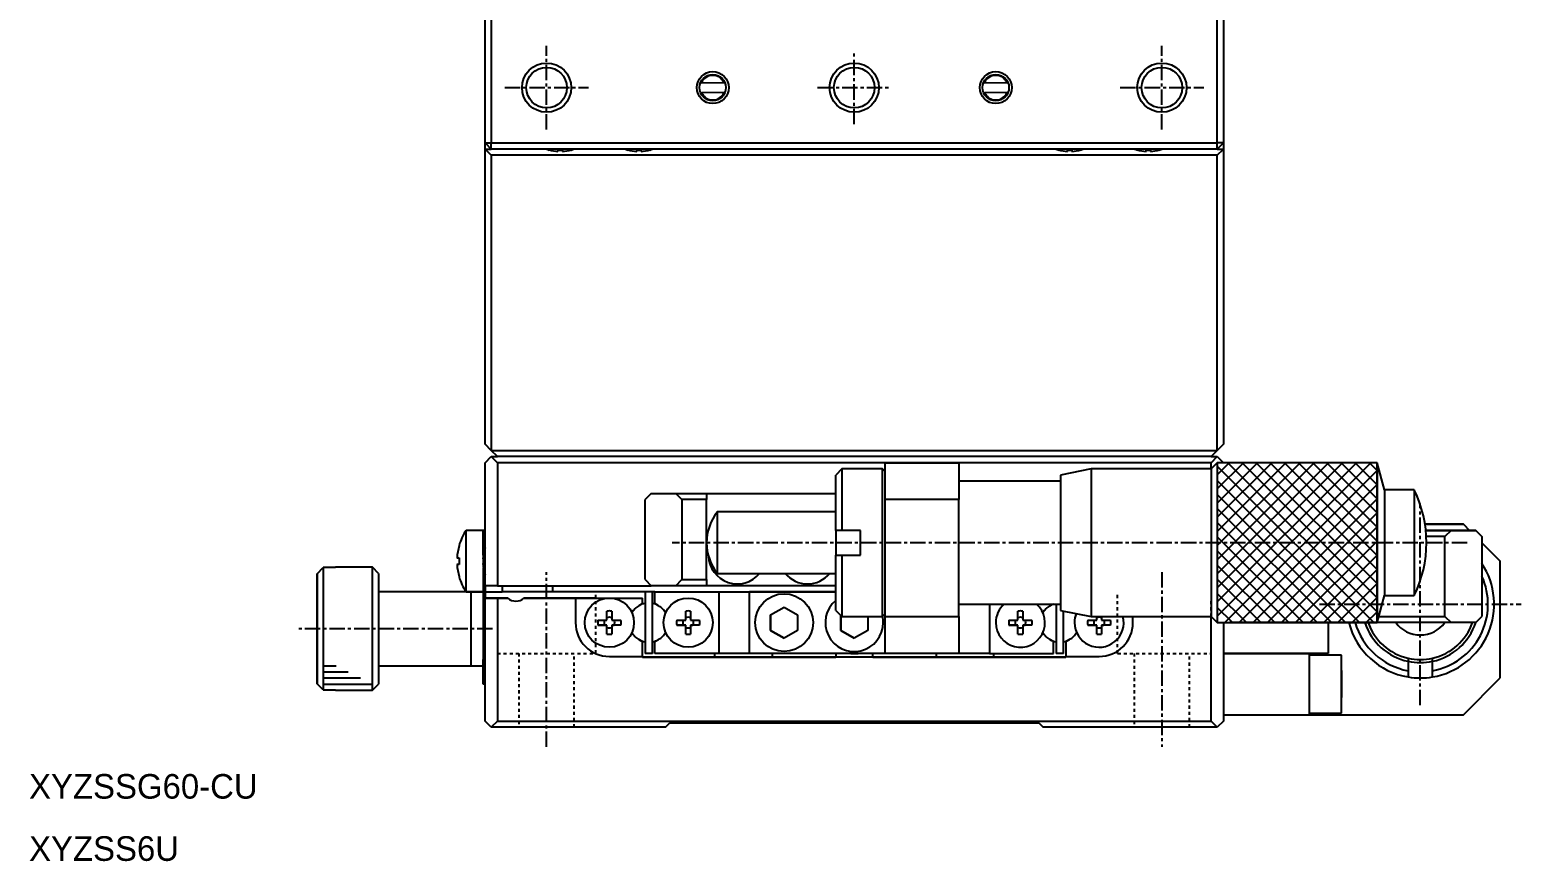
# Model space of a CAD drawing. Extents: x 61 to 317, y 68 to 332.
# Drawn here: x 61.4 to 182.6, y 67.8 to 135.4 of the extents above; entities that cross this region are included whole.
import ezdxf

# ---------------------------------------------------------------- set-up
doc = ezdxf.new("R2010")
doc.units = 0
doc.linetypes.add('CENTER', pattern=[2, 1.25, -0.25, 0.25, -0.25])
doc.linetypes.add('DOT', pattern=[0.5, 0.25, -0.25])
doc.layers.get('0').update_dxf_attribs({"linetype": 'CONTINUOUS'})
doc.layers.add('CENTER', color=1, linetype='CENTER')

msp = doc.modelspace()

# ---------------------------------------------------------------- linework, layer by layer
at = {"color": 7, "linetype": 'CONTINUOUS'}
for p, q in [((98.39, 126.15), (98.39, 185.15)), ((98.89, 185.15), (98.89, 126.15)), ((157.89, 126.15), (157.89, 185.15)), ((158.39, 185.15), (158.39, 126.15)), ((115.97, 131.04), (115.88, 131.04)), ((115.89, 131.04), (117.88, 131.06)), ((115.97, 131.04), (117.8, 131.06)), ((117.88, 131.06), (117.8, 131.06)), ((138.97, 131.04), (138.88, 131.04)), ((138.89, 131.04), (140.88, 131.06)), ((138.97, 131.04), (140.8, 131.06)), ((140.88, 131.06), (140.8, 131.06)), ((115.89, 130.24), (115.97, 130.24)), ((117.81, 130.26), (115.97, 130.24)), ((117.81, 130.26), (117.89, 130.26)), ((138.89, 130.24), (138.97, 130.24)), ((140.81, 130.26), (138.97, 130.24)), ((140.81, 130.26), (140.89, 130.26)), ((98.39, 125.65), (98.39, 126.15)), ((98.39, 126.15), (98.89, 125.65)), ((98.39, 126.15), (98.89, 126.15)), ((98.89, 126.15), (157.89, 126.15)), ((98.89, 125.65), (98.89, 126.15)), ((157.89, 125.65), (158.39, 126.15)), ((157.89, 125.65), (157.89, 126.15)), ((158.39, 126.15), (157.89, 126.15)), ((158.39, 126.15), (158.39, 125.65)), ((98.39, 101.65), (98.39, 125.65)), ((98.39, 125.65), (98.89, 125.65)), ((98.39, 125.65), (98.89, 125.15)), ((157.89, 125.65), (98.89, 125.65)), ((157.89, 125.15), (98.89, 125.15)), ((98.89, 125.15), (98.89, 101.15)), ((103.6, 125.58), (103.6, 125.58)), ((104.31, 125.46), (104.31, 125.58)), ((104.67, 125.58), (104.67, 125.46)), ((105.37, 125.58), (105.38, 125.58)), ((110, 125.58), (110, 125.58)), ((110.71, 125.46), (110.71, 125.58)), ((111.07, 125.58), (111.07, 125.46)), ((111.77, 125.58), (111.78, 125.58)), ((145, 125.58), (145, 125.58)), ((145.71, 125.46), (145.71, 125.58)), ((146.07, 125.58), (146.07, 125.46)), ((146.77, 125.58), (146.78, 125.58)), ((151.4, 125.58), (151.4, 125.58)), ((152.11, 125.46), (152.11, 125.58)), ((152.47, 125.58), (152.47, 125.46)), ((153.17, 125.58), (153.18, 125.58)), ((157.89, 125.15), (158.39, 125.65)), ((157.89, 125.65), (158.39, 125.65)), ((157.89, 101.15), (157.89, 125.15)), ((158.39, 125.65), (158.39, 101.65)), ((98.89, 101.15), (98.39, 101.65)), ((98.39, 100.15), (98.89, 100.65)), ((98.89, 101.15), (157.89, 101.15)), ((99.39, 100.65), (98.89, 101.15)), ((98.89, 100.65), (99.39, 100.65)), ((98.89, 100.65), (99.39, 100.15)), ((157.39, 100.65), (99.39, 100.65)), ((157.89, 101.15), (157.39, 100.65)), ((157.39, 100.65), (157.89, 100.65)), ((157.39, 100.15), (157.89, 100.65)), ((158.39, 101.65), (157.89, 101.15)), ((157.89, 100.65), (158.39, 100.15)), ((98.39, 90.15), (98.39, 100.15)), ((130.89, 100.15), (99.39, 100.15)), ((99.39, 100.15), (99.39, 90.15)), ((127.39, 99.65), (126.89, 99.15)), ((130.69, 99.65), (127.39, 99.65)), ((127.39, 99.65), (127.39, 94.65)), ((130.69, 93.65), (130.69, 99.65)), ((130.89, 99.45), (130.69, 99.65)), ((136.89, 100.15), (130.89, 100.15)), ((130.89, 100.15), (136.89, 100.15)), ((130.89, 97.15), (130.89, 100.15)), ((157.39, 100.15), (136.89, 100.15)), ((136.89, 100.15), (136.89, 97.15)), ((147.64, 99.65), (145.14, 99.15)), ((157.39, 99.65), (147.64, 99.65)), ((147.64, 99.65), (147.64, 87.65)), ((157.89, 100.15), (157.39, 99.65)), ((157.39, 99.65), (157.39, 100.15)), ((157.39, 99.65), (157.39, 87.65)), ((170.89, 100.15), (157.89, 100.15)), ((157.89, 100.15), (157.89, 87.15)), ((170.89, 100.15), (157.89, 100.15)), ((157.89, 100.15), (157.89, 87.15)), ((170.89, 100.15), (170.89, 87.15)), ((171.48, 97.95), (170.89, 100.15)), ((170.89, 87.15), (170.89, 100.15)), ((126.89, 94.65), (126.89, 99.15)), ((145.14, 98.65), (136.89, 98.65)), ((145.14, 99.15), (145.14, 88.15)), ((111.89, 97.65), (111.39, 97.15)), ((111.39, 90.65), (111.39, 97.15)), ((111.89, 97.65), (113.89, 97.65)), ((114.39, 97.15), (113.89, 97.65)), ((113.89, 97.65), (116.39, 97.65)), ((114.39, 97.15), (114.39, 90.65)), ((116.39, 97.15), (114.39, 97.15)), ((116.39, 97.65), (126.89, 97.65)), ((116.39, 97.65), (116.39, 97.15)), ((116.39, 90.65), (116.39, 97.15)), ((130.89, 87.65), (130.89, 97.15)), ((136.89, 97.15), (130.89, 97.15)), ((136.89, 87.65), (136.89, 97.15)), ((171.48, 97.95), (171.48, 89.35)), ((173.89, 97.95), (171.48, 97.95)), ((173.89, 97.95), (173.89, 89.35)), ((126.89, 96.15), (117.26, 96.15)), ((117.26, 96.15), (117.26, 91.15)), ((96.85, 89.65), (96.85, 94.65)), ((98.24, 94.65), (96.85, 94.65)), ((98.39, 94.65), (98.24, 94.65)), ((98.24, 92.65), (98.24, 94.65)), ((98.24, 94.65), (98.39, 94.65)), ((126.89, 94.65), (126.89, 93.65)), ((127.39, 94.65), (126.89, 94.65)), ((128.89, 94.65), (127.39, 94.65)), ((128.89, 92.65), (128.89, 94.65)), ((174.77, 95.15), (177.89, 95.15)), ((177.89, 95.15), (174.77, 95.15)), ((178.89, 94.65), (174.84, 94.65)), ((174.84, 94.65), (176.89, 94.65)), ((176.89, 94.65), (176.39, 94.15)), ((176.89, 94.65), (178.89, 94.65)), ((177.89, 95.15), (178.39, 94.65)), ((178.39, 94.65), (177.89, 95.15)), ((178.89, 94.65), (179.39, 94.15)), ((179.39, 94.15), (178.89, 94.65)), ((96.27, 93.41), (96.27, 93.41)), ((126.89, 93.65), (126.89, 92.65)), ((130.69, 87.65), (130.69, 93.65)), ((176.39, 94.15), (174.87, 94.15)), ((176.39, 87.65), (176.39, 94.15)), ((179.39, 94.15), (179.39, 87.65)), ((179.39, 93.65), (180.89, 92.15)), ((180.89, 92.15), (179.39, 93.65)), ((96.1, 92.41), (96.27, 92.41)), ((98.2, 92.35), (98.33, 92.35)), ((98.24, 92.35), (98.24, 91.95)), ((98.33, 93.1), (98.33, 93.08)), ((98.33, 92.35), (98.33, 91.95)), ((126.89, 88.15), (126.89, 92.65)), ((126.89, 92.65), (127.39, 92.65)), ((127.39, 92.65), (127.39, 87.65)), ((127.39, 92.65), (128.89, 92.65)), ((180.89, 82.65), (180.89, 92.15)), ((84.74, 91.13), (85.24, 91.63)), ((84.74, 91.13), (84.74, 82.18)), ((84.74, 82.18), (84.74, 91.13)), ((85.24, 91.63), (85.24, 81.68)), ((86.24, 91.63), (85.24, 91.63)), ((89.24, 91.65), (86.24, 91.65)), ((86.24, 91.65), (86.24, 91.63)), ((86.24, 91.65), (86.24, 91.63)), ((89.24, 81.65), (89.24, 91.65)), ((89.74, 91.15), (89.24, 91.65)), ((89.74, 91.15), (89.74, 82.15)), ((96.27, 91.89), (96.1, 91.89)), ((98.33, 91.95), (98.2, 91.95)), ((98.24, 91.63), (98.24, 84.15)), ((98.33, 91.22), (98.33, 91.2)), ((117.26, 91.15), (126.89, 91.15)), ((96.27, 90.89), (96.27, 90.89)), ((96.27, 90.89), (96.27, 90.89)), ((99.39, 90.15), (98.39, 90.15)), ((98.39, 90.15), (98.39, 89.15)), ((99.39, 90.15), (111.89, 90.15)), ((99.79, 90.15), (99.79, 89.65)), ((103.89, 89.65), (103.89, 90.15)), ((111.39, 90.65), (111.89, 90.15)), ((113.89, 90.15), (111.89, 90.15)), ((113.89, 90.15), (114.39, 90.65)), ((116.39, 90.15), (113.89, 90.15)), ((114.39, 90.65), (116.39, 90.65)), ((116.39, 90.65), (116.39, 90.15)), ((126.89, 90.15), (116.39, 90.15)), ((96.85, 89.65), (89.74, 89.65)), ((97.24, 89.65), (96.85, 89.65)), ((96.85, 89.65), (98.24, 89.65)), ((98.24, 89.65), (97.24, 89.65)), ((97.24, 89.65), (97.24, 86.65)), ((97.24, 89.65), (97.24, 86.65)), ((98.39, 89.65), (99.79, 89.65)), ((98.39, 79.15), (98.39, 89.15)), ((99.39, 89.15), (98.39, 89.15)), ((98.39, 89.15), (99.39, 89.15)), ((99.39, 89.15), (99.39, 79.15)), ((100.23, 89.15), (99.39, 89.15)), ((100.23, 89.15), (99.39, 89.15)), ((100.23, 89.15), (99.39, 89.15)), ((100.23, 89.15), (99.39, 89.15)), ((100.23, 89.15), (99.39, 89.15)), ((99.39, 89.15), (100.23, 89.15)), ((103.89, 89.65), (99.79, 89.65)), ((105.74, 89.15), (101.55, 89.15)), ((105.74, 89.15), (101.55, 89.15)), ((101.55, 89.15), (105.74, 89.15)), ((105.74, 89.15), (101.55, 89.15)), ((105.74, 89.15), (101.55, 89.15)), ((105.74, 89.15), (101.55, 89.15)), ((111.39, 89.65), (103.89, 89.65)), ((107.39, 89.15), (105.74, 89.15)), ((107.39, 89.15), (105.74, 89.15)), ((107.39, 89.15), (105.74, 89.15)), ((107.39, 89.15), (105.74, 89.15)), ((105.74, 89.15), (108.49, 89.15)), ((105.74, 89.15), (108.49, 89.15)), ((105.74, 89.15), (105.74, 87.15)), ((108.49, 89.15), (111.19, 89.15)), ((108.49, 89.15), (111.19, 89.15)), ((111.19, 88.7), (110.89, 88.53)), ((111.19, 88.7), (111.19, 89.15)), ((111.39, 89.65), (111.39, 84.65)), ((111.99, 89.65), (111.39, 89.65)), ((111.99, 84.65), (111.99, 89.65)), ((112.19, 89.65), (111.99, 89.65)), ((112.19, 89.65), (117.39, 89.65)), ((112.19, 88.7), (112.19, 89.65)), ((112.48, 88.53), (112.19, 88.7)), ((117.39, 89.65), (117.39, 84.65)), ((117.39, 89.65), (119.89, 89.65)), ((119.89, 84.65), (119.89, 89.65)), ((119.89, 89.65), (126.89, 89.65)), ((126.89, 89.65), (119.89, 89.65)), ((136.89, 88.65), (145.14, 88.65)), ((139.39, 88.65), (139.39, 84.65)), ((144.29, 88.53), (144.51, 88.65)), ((144.79, 88.65), (144.79, 84.65)), ((170.89, 87.15), (171.48, 89.35)), ((171.48, 89.35), (173.89, 89.35)), ((107.56, 87.35), (108.29, 87.35)), ((108.29, 87.35), (108.29, 88.08)), ((108.69, 88.08), (108.69, 87.35)), ((108.69, 87.35), (109.42, 87.35)), ((113.96, 87.35), (114.69, 87.35)), ((114.69, 87.35), (114.69, 88.08)), ((115.09, 88.08), (115.09, 87.35)), ((115.09, 87.35), (115.82, 87.35)), ((121.59, 87.79), (122.69, 88.42)), ((121.59, 87.79), (121.59, 86.52)), ((121.59, 86.52), (121.59, 87.79)), ((122.69, 88.42), (123.79, 87.79)), ((123.79, 87.79), (123.79, 86.52)), ((126.89, 88.15), (127.39, 87.65)), ((127.29, 87.75), (127.29, 86.52)), ((127.29, 86.52), (127.29, 87.75)), ((127.39, 87.65), (130.69, 87.65)), ((129.49, 87.65), (129.49, 86.52)), ((130.69, 87.65), (130.89, 87.85)), ((130.89, 84.65), (130.89, 87.65)), ((130.89, 87.65), (136.89, 87.65)), ((136.89, 87.65), (136.89, 84.65)), ((140.96, 87.35), (141.69, 87.35)), ((141.69, 87.35), (141.69, 88.08)), ((142.09, 88.08), (142.09, 87.35)), ((142.09, 87.35), (142.82, 87.35)), ((145.14, 88.15), (147.64, 87.65)), ((145.39, 84.65), (145.39, 88.1)), ((147.36, 87.35), (148.09, 87.35)), ((147.64, 87.65), (157.39, 87.65)), ((148.09, 87.35), (148.09, 87.65)), ((148.49, 87.65), (148.49, 87.35)), ((148.49, 87.35), (149.22, 87.35)), ((151.04, 87.15), (151.04, 87.65)), ((157.39, 79.15), (157.39, 87.65)), ((157.39, 87.65), (157.89, 87.15)), ((171.02, 87.65), (176.39, 87.65)), ((176.39, 87.65), (176.89, 87.15)), ((178.89, 87.15), (179.39, 87.65)), ((97.24, 86.65), (97.24, 83.65)), ((97.24, 86.65), (97.24, 83.65)), ((107.56, 86.95), (108.1, 86.95)), ((108.29, 86.95), (107.56, 86.95)), ((108.1, 86.95), (108.29, 86.95)), ((108.29, 86.22), (108.29, 86.95)), ((109.42, 86.95), (108.69, 86.95)), ((108.69, 86.95), (108.87, 86.95)), ((108.69, 86.95), (108.69, 86.22)), ((109.42, 86.95), (108.87, 86.95)), ((113.96, 86.95), (114.5, 86.95)), ((114.69, 86.95), (113.96, 86.95)), ((114.5, 86.95), (114.69, 86.95)), ((114.69, 86.22), (114.69, 86.95)), ((115.09, 86.95), (115.27, 86.95)), ((115.82, 86.95), (115.09, 86.95)), ((115.09, 86.95), (115.09, 86.22)), ((115.82, 86.95), (115.27, 86.95)), ((121.59, 86.52), (122.69, 85.88)), ((122.69, 85.88), (121.59, 86.52)), ((123.79, 86.52), (122.69, 85.88)), ((127.29, 86.52), (128.39, 85.88)), ((128.39, 85.88), (127.29, 86.52)), ((129.49, 86.52), (128.39, 85.88)), ((140.96, 86.95), (141.5, 86.95)), ((141.69, 86.95), (140.96, 86.95)), ((141.5, 86.95), (141.69, 86.95)), ((141.69, 86.22), (141.69, 86.95)), ((142.09, 86.95), (142.27, 86.95)), ((142.82, 86.95), (142.09, 86.95)), ((142.09, 86.95), (142.09, 86.22)), ((142.82, 86.95), (142.27, 86.95)), ((147.36, 86.95), (147.9, 86.95)), ((148.09, 86.95), (147.36, 86.95)), ((147.9, 86.95), (148.09, 86.95)), ((148.09, 86.22), (148.09, 86.95)), ((148.49, 86.95), (148.67, 86.95)), ((149.22, 86.95), (148.49, 86.95)), ((148.49, 86.95), (148.49, 86.22)), ((149.22, 86.95), (148.67, 86.95)), ((157.89, 87.15), (170.89, 87.15)), ((157.89, 87.15), (170.89, 87.15)), ((158.39, 87.15), (158.39, 79.15)), ((170.89, 87.15), (158.89, 87.15)), ((166.89, 87.15), (166.89, 84.65)), ((176.89, 87.15), (170.89, 87.15)), ((178.89, 87.15), (176.89, 87.15)), ((111.19, 85.61), (110.89, 85.78)), ((110.89, 85.78), (111.19, 85.61)), ((111.19, 84.4), (111.19, 85.61)), ((112.19, 85.61), (112.48, 85.78)), ((112.19, 85.61), (112.48, 85.78)), ((112.19, 84.65), (112.19, 85.61)), ((144.59, 85.61), (144.29, 85.78)), ((144.59, 85.61), (144.29, 85.78)), ((144.59, 84.65), (144.59, 85.61)), ((145.59, 85.61), (145.88, 85.78)), ((145.88, 85.78), (145.59, 85.61)), ((145.59, 85.61), (145.59, 84.4)), ((89.74, 83.65), (97.24, 83.65)), ((97.24, 83.65), (98.24, 83.65)), ((98.24, 82.15), (98.24, 84.15)), ((108.49, 84.4), (111.19, 84.4)), ((108.49, 84.4), (111.19, 84.4)), ((111.19, 84.4), (111.19, 84.35)), ((145.59, 84.35), (111.19, 84.35)), ((111.19, 84.35), (117.04, 84.35)), ((111.99, 84.65), (111.39, 84.65)), ((117.39, 84.65), (112.19, 84.65)), ((116.89, 84.35), (121.89, 84.35)), ((116.89, 84.35), (117.04, 84.35)), ((117.04, 84.65), (117.04, 84.35)), ((119.89, 84.65), (117.39, 84.65)), ((130.89, 84.65), (119.89, 84.65)), ((121.74, 84.35), (121.74, 84.65)), ((121.74, 84.35), (126.89, 84.35)), ((121.74, 84.35), (121.89, 84.35)), ((130.14, 84.35), (126.64, 84.35)), ((130.14, 84.35), (126.64, 84.35)), ((126.89, 84.65), (126.89, 84.35)), ((128.1, 84.65), (128.38, 84.63)), ((128.43, 84.63), (128.71, 84.65)), ((129.89, 84.35), (129.89, 84.65)), ((129.89, 84.35), (135.04, 84.35)), ((136.89, 84.65), (130.89, 84.65)), ((134.89, 84.35), (139.89, 84.35)), ((134.89, 84.35), (135.04, 84.35)), ((135.04, 84.65), (135.04, 84.35)), ((139.39, 84.65), (136.89, 84.65)), ((139.39, 84.65), (144.59, 84.65)), ((139.74, 84.35), (139.74, 84.65)), ((139.74, 84.35), (145.59, 84.35)), ((139.74, 84.35), (139.89, 84.35)), ((145.39, 84.65), (144.79, 84.65)), ((145.59, 84.4), (148.29, 84.4)), ((145.59, 84.4), (148.29, 84.4)), ((145.59, 84.4), (145.59, 84.35)), ((158.39, 84.65), (165.39, 84.65)), ((165.39, 84.65), (158.39, 84.65)), ((165.39, 79.65), (165.39, 84.65)), ((165.39, 84.65), (166.89, 84.65)), ((166.89, 84.65), (165.39, 84.65)), ((167.99, 84.5), (165.39, 84.5)), ((167.99, 79.8), (167.99, 84.5)), ((167.99, 79.8), (167.99, 84.5)), ((173.39, 84.27), (173.39, 84.01)), ((173.39, 84.01), (173.39, 83.24)), ((175.39, 84.01), (175.39, 84.27)), ((175.39, 83.24), (175.39, 84.01)), ((167.99, 82.15), (167.99, 83.25)), ((167.99, 83.25), (167.99, 82.15)), ((173.39, 83.24), (173.39, 82.74)), ((175.39, 82.74), (175.39, 83.24)), ((177.89, 79.65), (180.89, 82.65)), ((85.24, 81.68), (84.74, 82.18)), ((85.24, 81.68), (86.24, 81.68)), ((86.24, 81.68), (86.24, 81.65)), ((86.24, 81.68), (86.24, 81.65)), ((86.24, 81.65), (89.24, 81.65)), ((89.24, 81.65), (89.74, 82.15)), ((98.39, 82.15), (98.24, 82.15)), ((167.99, 82.15), (167.99, 81.05)), ((167.99, 81.05), (167.99, 82.15)), ((98.89, 78.65), (98.39, 79.15)), ((99.39, 79.15), (98.89, 78.65)), ((99.39, 79.15), (157.39, 79.15)), ((113.04, 78.65), (113.39, 79)), ((113.39, 79), (143.39, 79)), ((143.39, 79), (143.74, 78.65)), ((157.89, 78.65), (157.39, 79.15)), ((158.39, 79.15), (157.89, 78.65)), ((158.39, 79.65), (165.39, 79.65)), ((165.39, 79.8), (167.99, 79.8)), ((165.39, 79.65), (177.89, 79.65)), ((113.04, 78.65), (98.89, 78.65)), ((157.89, 78.65), (143.74, 78.65))]:
    msp.add_line(p, q, dxfattribs=at)
at = {"color": 3, "linetype": 'CONTINUOUS'}
for p, q in [((157.89, 99.17), (158.87, 100.15)), ((157.89, 98.02), (160.02, 100.15)), ((157.89, 96.87), (161.17, 100.15)), ((157.89, 95.72), (162.32, 100.15)), ((157.89, 94.57), (163.47, 100.15)), ((157.89, 93.42), (164.62, 100.15)), ((157.89, 92.27), (165.77, 100.15)), ((157.89, 91.12), (166.92, 100.15)), ((157.89, 89.98), (168.06, 100.15)), ((157.89, 88.83), (169.21, 100.15)), ((157.89, 87.68), (170.36, 100.15)), ((170.61, 87.15), (157.89, 99.87)), ((158.51, 87.15), (170.89, 99.53)), ((170.89, 88.02), (158.76, 100.15)), ((170.89, 89.17), (159.91, 100.15)), ((170.89, 90.32), (161.06, 100.15)), ((170.89, 91.47), (162.2, 100.15)), ((170.89, 92.62), (163.35, 100.15)), ((170.89, 93.77), (164.5, 100.15)), ((170.89, 94.92), (165.65, 100.15)), ((170.89, 96.07), (166.8, 100.15)), ((170.89, 97.22), (167.95, 100.15)), ((170.89, 98.36), (169.1, 100.15)), ((170.89, 99.51), (170.25, 100.15)), ((169.46, 87.15), (157.89, 98.72)), ((159.66, 87.15), (170.89, 98.38)), ((168.31, 87.15), (157.89, 97.58)), ((160.81, 87.15), (170.89, 97.23)), ((167.16, 87.15), (157.89, 96.43)), ((161.96, 87.15), (170.89, 96.08)), ((166.01, 87.15), (157.89, 95.28)), ((163.11, 87.15), (170.89, 94.93)), ((164.86, 87.15), (157.89, 94.13)), ((164.26, 87.15), (170.89, 93.78)), ((163.71, 87.15), (157.89, 92.98)), ((165.41, 87.15), (170.89, 92.63)), ((162.56, 87.15), (157.89, 91.83)), ((166.56, 87.15), (170.89, 91.48)), ((161.42, 87.15), (157.89, 90.68)), ((167.7, 87.15), (170.89, 90.34)), ((160.27, 87.15), (157.89, 89.53)), ((168.85, 87.15), (170.89, 89.19)), ((159.12, 87.15), (157.89, 88.38)), ((170, 87.15), (170.89, 88.04)), ((157.97, 87.15), (157.89, 87.23)), ((85.24, 83.65), (86.29, 83.65)), ((85.24, 83.15), (87.27, 83.15)), ((85.24, 82.65), (88.26, 82.65)), ((85.24, 82.15), (89.24, 82.15))]:
    msp.add_line(p, q, dxfattribs=at)
at = {"color": 3, "linetype": 'DOT'}
for p, q in [((107.39, 84.65), (107.39, 89.65)), ((149.79, 84.65), (149.79, 89.65)), ((149.79, 84.65), (149.79, 89.65)), ((157.39, 84.65), (157.39, 89.15)), ((99.39, 84.65), (103.39, 84.65)), ((101.14, 84.65), (101.14, 78.65)), ((103.39, 84.65), (107.39, 84.65)), ((105.64, 78.65), (105.64, 84.65)), ((149.79, 84.65), (157.39, 84.65)), ((151.14, 84.65), (151.14, 78.65)), ((155.64, 78.65), (155.64, 84.65))]:
    msp.add_line(p, q, dxfattribs=at)
at = {"color": 9, "linetype": 'CONTINUOUS'}
msp.add_line((98.24, 84.15), (98.39, 84.15), dxfattribs=at)
at = {"color": 7, "linetype": 'CONTINUOUS'}
for points in [[(104.31, 125.58, 0), (104.31, 125.58, 0), (104.31, 125.58, 0), (104.31, 125.58, 0), (104.32, 125.58, 0), (104.32, 125.58, 0), (104.32, 125.58, 0), (104.33, 125.58, 0), (104.33, 125.58, 0), (104.33, 125.58, 0), (104.33, 125.58, 0), (104.34, 125.58, 0), (104.34, 125.58, 0), (104.34, 125.58, 0), (104.35, 125.58, 0), (104.35, 125.58, 0), (104.35, 125.58, 0), (104.36, 125.58, 0), (104.36, 125.58, 0), (104.36, 125.58, 0), (104.36, 125.58, 0), (104.37, 125.58, 0), (104.37, 125.58, 0), (104.37, 125.58, 0), (104.37, 125.58, 0), (104.38, 125.58, 0), (104.38, 125.58, 0), (104.38, 125.58, 0), (104.39, 125.58, 0), (104.39, 125.58, 0), (104.39, 125.58, 0), (104.39, 125.58, 0), (104.4, 125.58, 0), (104.4, 125.58, 0), (104.4, 125.58, 0), (104.41, 125.58, 0), (104.41, 125.58, 0), (104.41, 125.58, 0), (104.41, 125.58, 0), (104.42, 125.58, 0), (104.42, 125.58, 0), (104.42, 125.58, 0), (104.42, 125.58, 0), (104.43, 125.58, 0), (104.43, 125.58, 0), (104.43, 125.58, 0), (104.44, 125.58, 0), (104.44, 125.58, 0), (104.44, 125.58, 0), (104.44, 125.58, 0), (104.45, 125.58, 0), (104.45, 125.58, 0), (104.45, 125.58, 0), (104.46, 125.58, 0), (104.46, 125.58, 0), (104.46, 125.58, 0), (104.46, 125.58, 0), (104.47, 125.58, 0), (104.47, 125.58, 0), (104.47, 125.58, 0), (104.48, 125.58, 0), (104.48, 125.58, 0), (104.48, 125.58, 0), (104.48, 125.58, 0), (104.49, 125.58, 0), (104.49, 125.58, 0), (104.49, 125.58, 0), (104.5, 125.58, 0), (104.5, 125.58, 0), (104.5, 125.58, 0), (104.5, 125.58, 0), (104.51, 125.58, 0), (104.51, 125.58, 0), (104.51, 125.58, 0), (104.52, 125.58, 0), (104.52, 125.58, 0), (104.52, 125.58, 0), (104.52, 125.58, 0), (104.53, 125.58, 0), (104.53, 125.58, 0), (104.53, 125.58, 0), (104.53, 125.58, 0), (104.54, 125.58, 0), (104.54, 125.58, 0), (104.54, 125.58, 0), (104.55, 125.58, 0), (104.55, 125.58, 0), (104.55, 125.58, 0), (104.56, 125.58, 0), (104.56, 125.58, 0), (104.56, 125.58, 0), (104.56, 125.58, 0), (104.57, 125.58, 0), (104.57, 125.58, 0), (104.57, 125.58, 0), (104.57, 125.58, 0), (104.58, 125.58, 0), (104.58, 125.58, 0), (104.58, 125.58, 0), (104.58, 125.58, 0), (104.59, 125.58, 0), (104.59, 125.58, 0), (104.59, 125.58, 0), (104.6, 125.58, 0), (104.6, 125.58, 0), (104.6, 125.58, 0), (104.61, 125.58, 0), (104.61, 125.58, 0), (104.61, 125.58, 0), (104.61, 125.58, 0), (104.62, 125.58, 0), (104.62, 125.58, 0), (104.62, 125.58, 0), (104.62, 125.58, 0), (104.63, 125.58, 0), (104.63, 125.58, 0), (104.63, 125.58, 0), (104.64, 125.58, 0), (104.64, 125.58, 0), (104.64, 125.58, 0), (104.64, 125.58, 0), (104.65, 125.58, 0), (104.65, 125.58, 0), (104.65, 125.58, 0), (104.66, 125.58, 0), (104.66, 125.58, 0), (104.66, 125.58, 0), (104.66, 125.58, 0), (104.67, 125.58, 0)], [(110.71, 125.58, 0), (110.71, 125.58, 0), (110.71, 125.58, 0), (110.72, 125.58, 0), (110.72, 125.58, 0), (110.72, 125.58, 0), (110.72, 125.58, 0), (110.73, 125.58, 0), (110.73, 125.58, 0), (110.73, 125.58, 0), (110.73, 125.58, 0), (110.74, 125.58, 0), (110.74, 125.58, 0), (110.74, 125.58, 0), (110.75, 125.58, 0), (110.75, 125.58, 0), (110.75, 125.58, 0), (110.75, 125.58, 0), (110.76, 125.58, 0), (110.76, 125.58, 0), (110.76, 125.58, 0), (110.77, 125.58, 0), (110.77, 125.58, 0), (110.77, 125.58, 0), (110.77, 125.58, 0), (110.78, 125.58, 0), (110.78, 125.58, 0), (110.78, 125.58, 0), (110.79, 125.58, 0), (110.79, 125.58, 0), (110.79, 125.58, 0), (110.79, 125.58, 0), (110.8, 125.58, 0), (110.8, 125.58, 0), (110.8, 125.58, 0), (110.81, 125.58, 0), (110.81, 125.58, 0), (110.81, 125.58, 0), (110.81, 125.58, 0), (110.82, 125.58, 0), (110.82, 125.58, 0), (110.82, 125.58, 0), (110.83, 125.58, 0), (110.83, 125.58, 0), (110.83, 125.58, 0), (110.83, 125.58, 0), (110.84, 125.58, 0), (110.84, 125.58, 0), (110.84, 125.58, 0), (110.84, 125.58, 0), (110.85, 125.58, 0), (110.85, 125.58, 0), (110.85, 125.58, 0), (110.86, 125.58, 0), (110.86, 125.58, 0), (110.86, 125.58, 0), (110.86, 125.58, 0), (110.87, 125.58, 0), (110.87, 125.58, 0), (110.87, 125.58, 0), (110.88, 125.58, 0), (110.88, 125.58, 0), (110.88, 125.58, 0), (110.88, 125.58, 0), (110.89, 125.58, 0), (110.89, 125.58, 0), (110.89, 125.58, 0), (110.89, 125.58, 0), (110.9, 125.58, 0), (110.9, 125.58, 0), (110.9, 125.58, 0), (110.91, 125.58, 0), (110.91, 125.58, 0), (110.91, 125.58, 0), (110.92, 125.58, 0), (110.92, 125.58, 0), (110.92, 125.58, 0), (110.92, 125.58, 0), (110.93, 125.58, 0), (110.93, 125.58, 0), (110.93, 125.58, 0), (110.94, 125.58, 0), (110.94, 125.58, 0), (110.94, 125.58, 0), (110.94, 125.58, 0), (110.95, 125.58, 0), (110.95, 125.58, 0), (110.95, 125.58, 0), (110.95, 125.58, 0), (110.96, 125.58, 0), (110.96, 125.58, 0), (110.96, 125.58, 0), (110.97, 125.58, 0), (110.97, 125.58, 0), (110.97, 125.58, 0), (110.97, 125.58, 0), (110.98, 125.58, 0), (110.98, 125.58, 0), (110.98, 125.58, 0), (110.98, 125.58, 0), (110.99, 125.58, 0), (110.99, 125.58, 0), (110.99, 125.58, 0), (111, 125.58, 0), (111, 125.58, 0), (111, 125.58, 0), (111, 125.58, 0), (111.01, 125.58, 0), (111.01, 125.58, 0), (111.01, 125.58, 0), (111.02, 125.58, 0), (111.02, 125.58, 0), (111.02, 125.58, 0), (111.03, 125.58, 0), (111.03, 125.58, 0), (111.03, 125.58, 0), (111.03, 125.58, 0), (111.04, 125.58, 0), (111.04, 125.58, 0), (111.04, 125.58, 0), (111.05, 125.58, 0), (111.05, 125.58, 0), (111.05, 125.58, 0), (111.05, 125.58, 0), (111.06, 125.58, 0), (111.06, 125.58, 0), (111.06, 125.58, 0), (111.06, 125.58, 0), (111.07, 125.58, 0)], [(145.71, 125.58, 0), (145.71, 125.58, 0), (145.71, 125.58, 0), (145.72, 125.58, 0), (145.72, 125.58, 0), (145.72, 125.58, 0), (145.72, 125.58, 0), (145.73, 125.58, 0), (145.73, 125.58, 0), (145.73, 125.58, 0), (145.74, 125.58, 0), (145.74, 125.58, 0), (145.74, 125.58, 0), (145.74, 125.58, 0), (145.75, 125.58, 0), (145.75, 125.58, 0), (145.75, 125.58, 0), (145.75, 125.58, 0), (145.76, 125.58, 0), (145.76, 125.58, 0), (145.76, 125.58, 0), (145.77, 125.58, 0), (145.77, 125.58, 0), (145.77, 125.58, 0), (145.77, 125.58, 0), (145.78, 125.58, 0), (145.78, 125.58, 0), (145.78, 125.58, 0), (145.79, 125.58, 0), (145.79, 125.58, 0), (145.79, 125.58, 0), (145.79, 125.58, 0), (145.8, 125.58, 0), (145.8, 125.58, 0), (145.8, 125.58, 0), (145.81, 125.58, 0), (145.81, 125.58, 0), (145.81, 125.58, 0), (145.81, 125.58, 0), (145.82, 125.58, 0), (145.82, 125.58, 0), (145.82, 125.58, 0), (145.82, 125.58, 0), (145.83, 125.58, 0), (145.83, 125.58, 0), (145.83, 125.58, 0), (145.84, 125.58, 0), (145.84, 125.58, 0), (145.84, 125.58, 0), (145.84, 125.58, 0), (145.85, 125.58, 0), (145.85, 125.58, 0), (145.85, 125.58, 0), (145.86, 125.58, 0), (145.86, 125.58, 0), (145.86, 125.58, 0), (145.86, 125.58, 0), (145.87, 125.58, 0), (145.87, 125.58, 0), (145.87, 125.58, 0), (145.88, 125.58, 0), (145.88, 125.58, 0), (145.88, 125.58, 0), (145.88, 125.58, 0), (145.89, 125.58, 0), (145.89, 125.58, 0), (145.89, 125.58, 0), (145.9, 125.58, 0), (145.9, 125.58, 0), (145.9, 125.58, 0), (145.9, 125.58, 0), (145.91, 125.58, 0), (145.91, 125.58, 0), (145.91, 125.58, 0), (145.91, 125.58, 0), (145.92, 125.58, 0), (145.92, 125.58, 0), (145.92, 125.58, 0), (145.93, 125.58, 0), (145.93, 125.58, 0), (145.93, 125.58, 0), (145.94, 125.58, 0), (145.94, 125.58, 0), (145.94, 125.58, 0), (145.94, 125.58, 0), (145.95, 125.58, 0), (145.95, 125.58, 0), (145.95, 125.58, 0), (145.96, 125.58, 0), (145.96, 125.58, 0), (145.96, 125.58, 0), (145.96, 125.58, 0), (145.97, 125.58, 0), (145.97, 125.58, 0), (145.97, 125.58, 0), (145.97, 125.58, 0), (145.98, 125.58, 0), (145.98, 125.58, 0), (145.98, 125.58, 0), (145.99, 125.58, 0), (145.99, 125.58, 0), (145.99, 125.58, 0), (145.99, 125.58, 0), (146, 125.58, 0), (146, 125.58, 0), (146, 125.58, 0), (146, 125.58, 0), (146.01, 125.58, 0), (146.01, 125.58, 0), (146.01, 125.58, 0), (146.02, 125.58, 0), (146.02, 125.58, 0), (146.02, 125.58, 0), (146.03, 125.58, 0), (146.03, 125.58, 0), (146.03, 125.58, 0), (146.03, 125.58, 0), (146.04, 125.58, 0), (146.04, 125.58, 0), (146.04, 125.58, 0), (146.04, 125.58, 0), (146.05, 125.58, 0), (146.05, 125.58, 0), (146.05, 125.58, 0), (146.06, 125.58, 0), (146.06, 125.58, 0), (146.06, 125.58, 0), (146.06, 125.58, 0), (146.07, 125.58, 0)], [(152.11, 125.58, 0), (152.11, 125.58, 0), (152.11, 125.58, 0), (152.12, 125.58, 0), (152.12, 125.58, 0), (152.12, 125.58, 0), (152.12, 125.58, 0), (152.13, 125.58, 0), (152.13, 125.58, 0), (152.13, 125.58, 0), (152.13, 125.58, 0), (152.14, 125.58, 0), (152.14, 125.58, 0), (152.14, 125.58, 0), (152.15, 125.58, 0), (152.15, 125.58, 0), (152.15, 125.58, 0), (152.16, 125.58, 0), (152.16, 125.58, 0), (152.16, 125.58, 0), (152.16, 125.58, 0), (152.17, 125.58, 0), (152.17, 125.58, 0), (152.17, 125.58, 0), (152.17, 125.58, 0), (152.18, 125.58, 0), (152.18, 125.58, 0), (152.18, 125.58, 0), (152.19, 125.58, 0), (152.19, 125.58, 0), (152.19, 125.58, 0), (152.19, 125.58, 0), (152.2, 125.58, 0), (152.2, 125.58, 0), (152.2, 125.58, 0), (152.21, 125.58, 0), (152.21, 125.58, 0), (152.21, 125.58, 0), (152.21, 125.58, 0), (152.22, 125.58, 0), (152.22, 125.58, 0), (152.22, 125.58, 0), (152.22, 125.58, 0), (152.23, 125.58, 0), (152.23, 125.58, 0), (152.23, 125.58, 0), (152.24, 125.58, 0), (152.24, 125.58, 0), (152.24, 125.58, 0), (152.25, 125.58, 0), (152.25, 125.58, 0), (152.25, 125.58, 0), (152.25, 125.58, 0), (152.26, 125.58, 0), (152.26, 125.58, 0), (152.26, 125.58, 0), (152.26, 125.58, 0), (152.27, 125.58, 0), (152.27, 125.58, 0), (152.27, 125.58, 0), (152.28, 125.58, 0), (152.28, 125.58, 0), (152.28, 125.58, 0), (152.28, 125.58, 0), (152.29, 125.58, 0), (152.29, 125.58, 0), (152.29, 125.58, 0), (152.29, 125.58, 0), (152.3, 125.58, 0), (152.3, 125.58, 0), (152.3, 125.58, 0), (152.31, 125.58, 0), (152.31, 125.58, 0), (152.31, 125.58, 0), (152.31, 125.58, 0), (152.32, 125.58, 0), (152.32, 125.58, 0), (152.32, 125.58, 0), (152.33, 125.58, 0), (152.33, 125.58, 0), (152.33, 125.58, 0), (152.34, 125.58, 0), (152.34, 125.58, 0), (152.34, 125.58, 0), (152.34, 125.58, 0), (152.35, 125.58, 0), (152.35, 125.58, 0), (152.35, 125.58, 0), (152.35, 125.58, 0), (152.36, 125.58, 0), (152.36, 125.58, 0), (152.36, 125.58, 0), (152.37, 125.58, 0), (152.37, 125.58, 0), (152.37, 125.58, 0), (152.37, 125.58, 0), (152.38, 125.58, 0), (152.38, 125.58, 0), (152.38, 125.58, 0), (152.38, 125.58, 0), (152.39, 125.58, 0), (152.39, 125.58, 0), (152.39, 125.58, 0), (152.4, 125.58, 0), (152.4, 125.58, 0), (152.4, 125.58, 0), (152.41, 125.58, 0), (152.41, 125.58, 0), (152.41, 125.58, 0), (152.41, 125.58, 0), (152.42, 125.58, 0), (152.42, 125.58, 0), (152.42, 125.58, 0), (152.43, 125.58, 0), (152.43, 125.58, 0), (152.43, 125.58, 0), (152.43, 125.58, 0), (152.44, 125.58, 0), (152.44, 125.58, 0), (152.44, 125.58, 0), (152.44, 125.58, 0), (152.45, 125.58, 0), (152.45, 125.58, 0), (152.45, 125.58, 0), (152.46, 125.58, 0), (152.46, 125.58, 0), (152.46, 125.58, 0), (152.46, 125.58, 0), (152.47, 125.58, 0)], [(96.27, 92.41, 0), (96.27, 92.41, 0), (96.27, 92.4, 0), (96.27, 92.4, 0), (96.27, 92.4, 0), (96.27, 92.39, 0), (96.27, 92.39, 0), (96.27, 92.38, 0), (96.27, 92.38, 0), (96.27, 92.38, 0), (96.27, 92.37, 0), (96.27, 92.37, 0), (96.27, 92.36, 0), (96.27, 92.36, 0), (96.27, 92.36, 0), (96.27, 92.35, 0), (96.27, 92.35, 0), (96.27, 92.34, 0), (96.27, 92.34, 0), (96.27, 92.34, 0), (96.27, 92.33, 0), (96.27, 92.33, 0), (96.27, 92.32, 0), (96.27, 92.32, 0), (96.27, 92.32, 0), (96.27, 92.31, 0), (96.27, 92.31, 0), (96.27, 92.3, 0), (96.27, 92.3, 0), (96.27, 92.3, 0), (96.27, 92.29, 0), (96.27, 92.29, 0), (96.27, 92.28, 0), (96.27, 92.28, 0), (96.27, 92.28, 0), (96.27, 92.27, 0), (96.27, 92.27, 0), (96.27, 92.26, 0), (96.27, 92.26, 0), (96.27, 92.25, 0), (96.27, 92.25, 0), (96.27, 92.25, 0), (96.27, 92.24, 0), (96.27, 92.24, 0), (96.27, 92.23, 0), (96.27, 92.23, 0), (96.27, 92.23, 0), (96.27, 92.22, 0), (96.27, 92.22, 0), (96.27, 92.21, 0), (96.27, 92.21, 0), (96.27, 92.21, 0), (96.27, 92.2, 0), (96.27, 92.2, 0), (96.27, 92.19, 0), (96.27, 92.19, 0), (96.27, 92.19, 0), (96.27, 92.18, 0), (96.27, 92.18, 0), (96.27, 92.17, 0), (96.27, 92.17, 0), (96.27, 92.17, 0), (96.27, 92.16, 0), (96.27, 92.16, 0), (96.27, 92.15, 0), (96.27, 92.15, 0), (96.27, 92.14, 0), (96.27, 92.14, 0), (96.27, 92.14, 0), (96.27, 92.13, 0), (96.27, 92.13, 0), (96.27, 92.12, 0), (96.27, 92.12, 0), (96.27, 92.12, 0), (96.27, 92.11, 0), (96.27, 92.11, 0), (96.27, 92.1, 0), (96.27, 92.1, 0), (96.27, 92.1, 0), (96.27, 92.09, 0), (96.27, 92.09, 0), (96.27, 92.08, 0), (96.27, 92.08, 0), (96.27, 92.08, 0), (96.27, 92.07, 0), (96.27, 92.07, 0), (96.27, 92.06, 0), (96.27, 92.06, 0), (96.27, 92.06, 0), (96.27, 92.05, 0), (96.27, 92.05, 0), (96.27, 92.04, 0), (96.27, 92.04, 0), (96.27, 92.04, 0), (96.27, 92.03, 0), (96.27, 92.03, 0), (96.27, 92.02, 0), (96.27, 92.02, 0), (96.27, 92.01, 0), (96.27, 92.01, 0), (96.27, 92.01, 0), (96.27, 92, 0), (96.27, 92, 0), (96.27, 91.99, 0), (96.27, 91.99, 0), (96.27, 91.99, 0), (96.27, 91.98, 0), (96.27, 91.98, 0), (96.27, 91.97, 0), (96.27, 91.97, 0), (96.27, 91.97, 0), (96.27, 91.96, 0), (96.27, 91.96, 0), (96.27, 91.95, 0), (96.27, 91.95, 0), (96.27, 91.95, 0), (96.27, 91.94, 0), (96.27, 91.94, 0), (96.27, 91.93, 0), (96.27, 91.93, 0), (96.27, 91.93, 0), (96.27, 91.92, 0), (96.27, 91.92, 0), (96.27, 91.91, 0), (96.27, 91.91, 0), (96.27, 91.91, 0), (96.27, 91.9, 0), (96.27, 91.9, 0), (96.27, 91.89, 0)]]:
    msp.add_polyline3d(points, dxfattribs=at)
at = {"color": 3, "linetype": 'CONTINUOUS'}
for centre, radius in [((103.39, 130.65), 2), ((128.39, 130.65), 2), ((153.39, 130.65), 2), ((116.89, 130.65), 1.3), ((139.89, 130.65), 1.3)]:
    msp.add_circle(centre, radius, dxfattribs=at)
at = {"color": 7, "linetype": 'CONTINUOUS'}
for centre, radius in [((103.39, 130.65), 1.65), ((128.39, 130.65), 1.65), ((153.39, 130.65), 1.65), ((116.89, 130.65), 1.07), ((139.89, 130.65), 1.07), ((108.49, 87.15), 2), ((114.89, 87.15), 2), ((122.69, 87.15), 2.35)]:
    msp.add_circle(centre, radius, dxfattribs=at)
for centre, radius, start, end in [((116.89, 130.65), 1, 24.0971, 156.9407), ((139.89, 130.65), 1, 24.0971, 156.9407), ((116.89, 130.65), 1, 204.0971, 336.9407), ((139.89, 130.65), 1, 204.0971, 336.9407), ((104.49, 128.65), 3.2, 249.6359, 253.8775), ((104.49, 128.65), 3.19, 253.8933, 266.7703), ((104.49, 128.65), 3.19, 273.2297, 286.1067), ((104.49, 128.65), 3.2, 286.1225, 290.3641), ((110.89, 128.65), 3.2, 249.6359, 253.8775), ((110.89, 128.65), 3.19, 253.8933, 266.7703), ((110.89, 128.65), 3.19, 273.2297, 286.1067), ((110.89, 128.65), 3.2, 286.1225, 290.3641), ((145.89, 128.65), 3.2, 249.6359, 253.8775), ((145.89, 128.65), 3.19, 253.8933, 266.7703), ((145.89, 128.65), 3.19, 273.2297, 286.1067), ((145.89, 128.65), 3.2, 286.1225, 290.3641), ((152.29, 128.65), 3.2, 249.6359, 253.8775), ((152.29, 128.65), 3.19, 253.8933, 266.7703), ((152.29, 128.65), 3.19, 273.2297, 286.1067), ((152.29, 128.65), 3.2, 286.1225, 290.3641), ((165.14, 93.65), 9.75, 333.8162, 26.1838), ((120.39, 93.65), 4, 141.3178, 180), ((100.59, 92.15), 4.5, 146.251, 163.7142), ((100.59, 92.15), 4.49, 163.7306, 176.6822), ((120.39, 93.65), 4, 180, 218.6822), ((101.39, 92.15), 3.19, 163.0947, 176.4096), ((101.39, 92.15), 3.2, 159.6359, 162.73), ((118.89, 92.65), 2.35, 182.2286, 320.3351), ((100.59, 92.15), 4.49, 183.3178, 196.2694), ((101.39, 92.15), 3.19, 183.5904, 196.9053), ((101.39, 92.15), 3.2, 197.27, 200.3641), ((124.59, 92.65), 2.35, 219.6649, 320.3351), ((174.39, 88.65), 6, 279.5941, 33.5573), ((174.39, 88.65), 5.5, 280.4757, 24.62), ((100.59, 92.15), 4.5, 196.2858, 213.749), ((100.89, 89.9), 1, 228.5904, 311.4096), ((111.69, 87.15), 1.59, 120, 135), ((111.69, 87.15), 1.59, 100.893, 120), ((111.69, 87.15), 1.59, 60, 79.1069), ((111.69, 87.15), 1.59, 45, 60), ((128.39, 87.15), 2.35, 129.665, 0), ((141.89, 87.15), 2, 180, 48.5904), ((141.89, 87.15), 2, 131.4096, 180), ((145.09, 87.15), 1.59, 120, 135), ((145.09, 87.15), 1.59, 109.1117, 120), ((108.49, 87.15), 0.95, 167.8468, 192.1532), ((108.49, 87.15), 0.435, 152.6335, 207.3665), ((108.49, 87.15), 0.95, 77.8468, 102.1532), ((108.49, 87.15), 0.435, 62.6335, 117.3665), ((108.49, 87.15), 0.435, 332.6335, 27.3665), ((108.49, 87.15), 0.95, 347.8468, 12.1532), ((111.69, 87.15), 1.59, 135, 149.5667), ((111.8, 87.04), 1.75, 135, 148.1185), ((111.69, 87.15), 1.59, 30.4332, 45.0003), ((111.57, 87.04), 1.75, 31.8815, 45), ((114.89, 87.15), 0.95, 167.8468, 192.1532), ((114.89, 87.15), 0.435, 152.6335, 207.3665), ((114.89, 87.15), 0.95, 77.8468, 102.1532), ((114.89, 87.15), 0.435, 62.6335, 117.3665), ((114.89, 87.15), 0.435, 332.6335, 27.3665), ((114.89, 87.15), 0.95, 347.8468, 12.1532), ((128.39, 87.15), 2.35, 0, 12.2845), ((141.89, 87.15), 0.95, 167.8468, 192.1532), ((141.89, 87.15), 0.435, 152.6335, 207.3665), ((141.89, 87.15), 0.95, 77.8468, 102.1532), ((141.89, 87.15), 0.435, 62.6335, 117.3665), ((141.89, 87.15), 0.435, 332.6335, 27.3665), ((141.89, 87.15), 0.95, 347.8468, 12.1532), ((145.09, 87.15), 1.59, 135, 149.5667), ((145.2, 87.04), 1.75, 135, 148.1185), ((148.29, 87.15), 2, 158.2382, 180), ((148.29, 87.15), 2, 180, 14.4776), ((148.29, 87.15), 0.95, 167.8468, 192.1532), ((148.29, 87.15), 0.435, 152.6335, 207.3665), ((148.29, 87.15), 0.435, 62.6335, 117.3665), ((148.29, 87.15), 0.435, 332.6335, 27.3665), ((148.29, 87.15), 0.95, 347.8468, 12.1532), ((108.49, 87.15), 2.75, 180, 270), ((108.49, 87.15), 0.435, 242.6335, 297.3665), ((108.49, 87.15), 0.95, 257.8468, 282.1532), ((111.69, 87.15), 1.59, 210.4333, 224.9997), ((111.8, 87.27), 1.75, 211.8815, 225), ((111.69, 87.15), 1.59, 315, 329.5668), ((111.57, 87.27), 1.75, 315, 328.1185), ((114.89, 87.15), 0.435, 242.6335, 297.3665), ((114.89, 87.15), 0.95, 257.8468, 282.1532), ((141.89, 87.15), 0.435, 242.6335, 297.3665), ((141.89, 87.15), 0.95, 257.8468, 282.1532), ((145.09, 87.15), 1.59, 210.4333, 224.9997), ((145.2, 87.27), 1.75, 211.8815, 225), ((145.09, 87.15), 1.59, 314.9998, 329.5668), ((144.97, 87.27), 1.75, 315, 328.1185), ((148.29, 87.15), 0.435, 242.6335, 297.3665), ((148.29, 87.15), 0.95, 257.8468, 282.1532), ((148.29, 87.15), 2.75, 270, 0), ((174.39, 88.65), 6, 194.4775, 260.4059), ((174.39, 88.65), 5.5, 195.8266, 259.5243), ((174.39, 88.65), 4.75, 198.4085, 257.8468), ((174.39, 88.65), 4.5, 199.4712, 257.1604), ((174.39, 88.65), 2.5, 216.87, 323.13), ((174.39, 88.65), 4.75, 282.1532, 341.7234), ((174.39, 88.65), 4.5, 282.8396, 340.5288), ((111.69, 87.15), 1.59, 225, 240), ((111.69, 87.15), 1.59, 240, 259.107), ((111.69, 87.15), 1.59, 280.8931, 300), ((111.69, 87.15), 1.59, 300, 315), ((145.09, 87.15), 1.59, 225, 240), ((145.09, 87.15), 1.59, 240, 259.107), ((145.09, 87.15), 1.59, 280.8931, 300), ((145.09, 87.15), 1.59, 300, 315), ((128.41, 84.88), 0.25, 244.1394, 295.8606), ((174.39, 88.65), 4.75, 257.8468, 282.1532), ((174.39, 88.65), 6, 260.4059, 279.5941)]:
    msp.add_arc(centre, radius, start, end, dxfattribs=at)
at = {"color": 9, "linetype": 'CONTINUOUS'}
for radius, start, end in [(4.75, 198.4085, 257.8468), (4.5, 199.4712, 257.1604), (4.75, 282.1532, 341.7234), (4.5, 282.8396, 340.5288), (4.5, 257.1604, 282.8396)]:
    msp.add_arc((174.39, 88.65), radius, start, end, dxfattribs=at)
at = {"layer": 'CENTER', "color": 1, "linetype": 'CENTER'}
for p, q in [((103.39, 127.25), (103.39, 134.05)), ((128.39, 127.67), (128.39, 133.63)), ((153.39, 127.25), (153.39, 134.05)), ((99.99, 130.65), (106.79, 130.65)), ((125.41, 130.65), (131.37, 130.65)), ((149.99, 130.65), (156.79, 130.65)), ((174.39, 80.45), (174.39, 96.85)), ((178.19, 93.65), (113.59, 93.65)), ((103.39, 77.05), (103.39, 91.25)), ((153.39, 91.25), (153.39, 77.05)), ((166.19, 88.65), (182.59, 88.65)), ((98.99, 86.65), (82.99, 86.65))]:
    msp.add_line(p, q, dxfattribs=at)

# ---------------------------------------------------------------- texts
at = {"color": 7, "linetype": 'CONTINUOUS'}
for s, p in [('XYZSSG60-CU', (61.33, 72.84)), ('XYZSS6U', (61.33, 67.78))]:
    msp.add_text(s, height=2, dxfattribs=at).set_placement(p)

doc.saveas('drawing.dxf')
